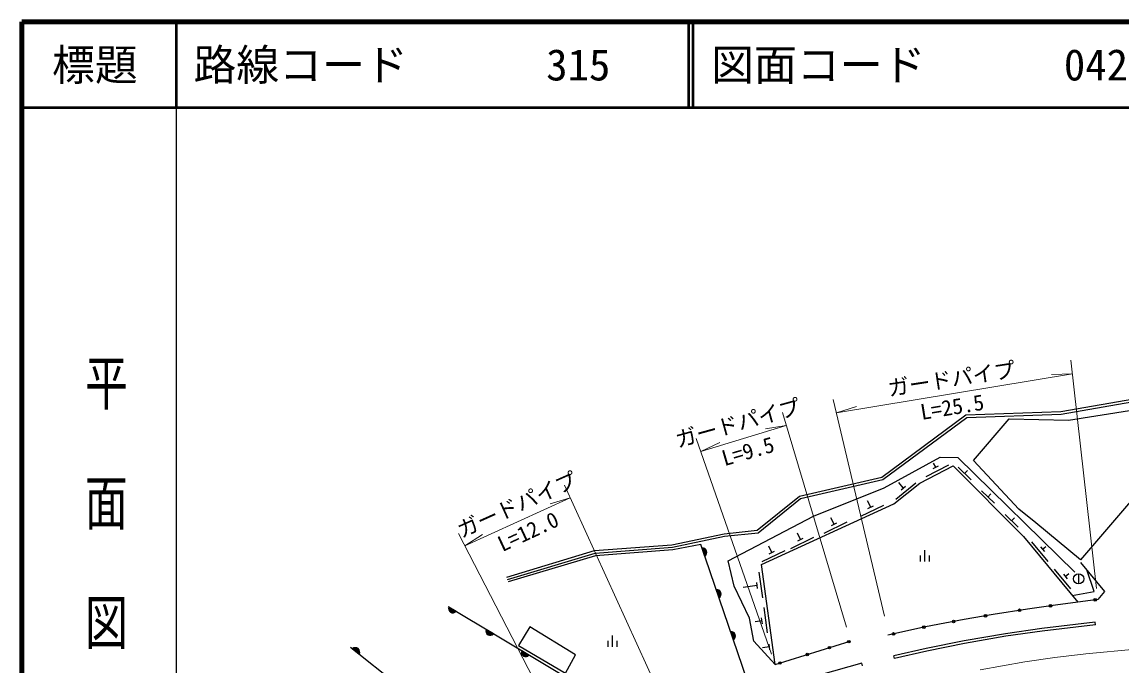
# Model space of a CAD drawing. Units: millimetres at full size, sheet at 1:1000; details may follow other scales. Extents: x 40000 to 680000, y 20000 to 380000.
# Drawn here: x 40000 to 168188, y 304920 to 380000 of the extents above; entities that cross this region are included whole.
import ezdxf
from ezdxf.enums import TextEntityAlignment as Align

# ---------------------------------------------------------------- set-up
doc = ezdxf.new("R2010")
doc.units = ezdxf.units.MM
doc.header["$LTSCALE"] = 1000
doc.linetypes.add('CHAIN', pattern=[18.5, 12, -1.5, 3.5, -1.5])
for name, color, linetype, lineweight in [('M-BGD', 7, 'Continuous', 25), ('M-BMK', 2, 'CHAIN', 13), ('M-STR-HTXT', 7, 'Continuous', 13), ('M-TTL', 2, 'Continuous', 140), ('M-TTL-BAND', 7, 'Continuous', 25), ('M-TTL-LINE', 7, 'Continuous', 50)]:
    doc.layers.add(name, color=color, linetype=linetype, lineweight=lineweight)
doc.layers.add('M-TTL-TXT', color=7, linetype='Continuous')
doc.styles.add('@ＭＳ ゴシック', font='')
doc.styles.add('ＭＳ ゴシック', font='')
doc.styles.get('@ＭＳ ゴシック').set_extended_font_data('@MS Gothic')
doc.styles.get('ＭＳ ゴシック').set_extended_font_data('MS Gothic')

msp = doc.modelspace()

# ---------------------------------------------------------------- hatches: boundary and pattern name
at = {"layer": 'M-BGD'}
for points in [[(119301, 318581, -0.82183), (119623, 317644)], [(120971, 313715, -0.82183), (121292, 312778)], [(90624, 311184, -0.82183), (89776, 311695)], [(94994, 308554, -0.82183), (94145, 309065)], [(122655, 308807, -0.82183), (122976, 307870)], [(78560, 306823, -0.82183), (79335, 306206)], [(99131, 306064, -0.82183), (98282, 306575)]]:
    msp.add_hatch(color=256, dxfattribs=at).paths.add_polyline_path(points)

# ---------------------------------------------------------------- linework, layer by layer
for p, q in [((145458, 326922), (148121, 328304)), ((146272, 327851), (146893, 328174)), ((146582, 328012), (146326, 328506)), ((149190, 328009), (150693, 326542)), ((149942, 327276), (150290, 327633)), ((141929, 324292), (144239, 326206)), ((142797, 325595), (142273, 326228)), ((142528, 325372), (143067, 325819)), ((151914, 325268), (153417, 323802)), ((152665, 324535), (153014, 324892)), ((137836, 322286), (140534, 323597)), ((138988, 323346), (138629, 324085)), ((138673, 323193), (139303, 323499)), ((134718, 321383), (134359, 322122)), ((154672, 322493), (156175, 321026)), ((155423, 321760), (155772, 322117)), ((133566, 320323), (136264, 321634)), ((134403, 321230), (135033, 321536)), ((129660, 318528), (132359, 319839)), ((130813, 319588), (130454, 320327)), ((130498, 319435), (131128, 319741)), ((157731, 319312), (159647, 317004)), ((119301, 318581), (119623, 317644)), ((126319, 316992), (129017, 318303)), ((127471, 318052), (127112, 318791)), ((127157, 317899), (127786, 318205)), ((145318, 317006), (145318, 318334)), ((158811, 318715), (159258, 318176)), ((159035, 318445), (159412, 318758)), ((144785, 317006), (144785, 317703)), ((145852, 317006), (145852, 317703)), ((126405, 312775), (125994, 315747)), ((160385, 316112), (162301, 313804)), ((161466, 315515), (161913, 314976)), ((161689, 315245), (162117, 315600)), ((163246, 315583), (163246, 314383)), ((125754, 314200), (124126, 313974)), ((125802, 313853), (125706, 314546)), ((120971, 313715), (121292, 312778)), ((90624, 311184), (89776, 311695)), ((126973, 308666), (126562, 311638)), ((126370, 309744), (126274, 310437)), ((94994, 308554), (94145, 309065)), ((126322, 310090), (125508, 309978)), ((165225, 309614), (165191, 309912)), ((108354, 307032), (108354, 307729)), ((108888, 307032), (108888, 308360)), ((109421, 307032), (109421, 307729)), ((122655, 308807), (122976, 307870)), ((127859, 304993), (136596, 307694)), ((78560, 306823), (79335, 306206)), ((99131, 306064), (98282, 306575)), ((127191, 307026), (126377, 306913)), ((127239, 306679), (127143, 307372)), ((138053, 304836), (137972, 305124)), ((141751, 305691), (141684, 305984))]:
    msp.add_line(p, q, dxfattribs=at)
for points in [[(96547, 315196), (106791, 318279), (115814, 318961), (121908, 320248), (125763, 320662), (130673, 324650), (140287, 326851), (150099, 334130), (161167, 334523), (174389, 336801), (185821, 330269), (197859, 320441)], [(96634, 314909), (106846, 317982), (115856, 318663), (121955, 319952), (125883, 320373), (130808, 324373), (140415, 326572), (150203, 333833), (161198, 334224), (174333, 336487), (185650, 330021), (197596, 320269)], [(127859, 304993), (125362, 307695), (124850, 310391), (123063, 314142), (122365, 317092), (132329, 322304), (140576, 325604), (147108, 329208), (149165, 329157), (162784, 315772)], [(127859, 304993), (126248, 316639), (141702, 323744), (144717, 326148), (148600, 328168), (156797, 319919), (163151, 312260)], [(124592, 303162), (119166, 318974), (115895, 318365), (106902, 317685), (96720, 314622)], [(163473, 316884), (166277, 313497), (165464, 312566), (160559, 311917), (157285, 311459), (153272, 310830), (149897, 310228), (145387, 309389), (140997, 308410)], [(162507, 313036), (165073, 313519), (164185, 316024)], [(78322, 307013), (83896, 302575), (91976, 296577), (94851, 295313), (103854, 294256), (108506, 296514), (107034, 301308), (89727, 311724)], [(165191, 309912), (158943, 309184), (154707, 308571), (149893, 307731), (145462, 306841), (141684, 305984)], [(165225, 309614), (158982, 308886), (154754, 308275), (149948, 307436), (145524, 306548), (141751, 305691)], [(137972, 305124), (133138, 303772), (128214, 302198)]]:
    msp.add_lwpolyline(points, dxfattribs=at)
for points in [[(171391, 326473), (163452, 317219), (158251, 321512), (156274, 323102), (150996, 328784), (155155, 333660), (162062, 333512), (173096, 335241), (183474, 326373), (178686, 320541)], [(97898, 307187), (103397, 303987), (104558, 306113), (99217, 309369)]]:
    msp.add_lwpolyline(points, close=True, dxfattribs=at)
for centre, radius in [((163246, 314983), 600), ((159954, 311833), 150), ((165164, 312526), 150), ((152374, 310670), 150), ((156357, 311313), 150), ((145184, 309344), 150), ((148667, 309999), 150), ((136433, 307644), 150), ((141641, 308553), 150), ((134177, 306946), 150), ((128407, 305163), 150), ((131599, 306149), 150)]:
    msp.add_circle(centre, radius, dxfattribs=at)
for centre, start, end in [((119369, 318081), 300.11038, 97.76857), ((121039, 313215), 300.11038, 97.76857), ((90250, 311523), 160.13021, 317.7884), ((94620, 308893), 160.13021, 317.7884), ((122723, 308307), 300.11038, 97.76857), ((78887, 306438), 332.64024, 130.29843), ((98757, 306403), 160.13021, 317.7884)]:
    msp.add_arc(centre, 505, start, end, dxfattribs=at)
at = {"layer": 'M-BMK'}
msp.add_lwpolyline([(151755, 304377), (156982, 305294), (160460, 305813), (164098, 306234), (169871, 306767)], dxfattribs=at)
at = {"layer": 'M-STR-HTXT'}
for p, q in [((162337, 340497), (165334, 313849)), ((134986, 334352), (162516, 338904)), ((162516, 338904), (160062, 338845)), ((140606, 310640), (134616, 335913)), ((134986, 334352), (137329, 335086)), ((128686, 334416), (136150, 309325)), ((119162, 329851), (129142, 332882)), ((129142, 332882), (126717, 332503)), ((127440, 306200), (118633, 331362)), ((119162, 329851), (121389, 330884)), ((103289, 325911), (114973, 300243)), ((91638, 318836), (103950, 324455)), ((103950, 324455), (101597, 323756)), ((103582, 295789), (90901, 320258)), ((91638, 318836), (93708, 320156))]:
    msp.add_line(p, q, dxfattribs=at)
at = {"layer": 'M-TTL'}
for p, q in [((40000, 380000), (40000, 20000)), ((680000, 380000), (40000, 380000))]:
    msp.add_line(p, q, dxfattribs=at)
at = {"layer": 'M-TTL-BAND'}
msp.add_line((58000, 370000), (58000, 20000), dxfattribs=at)
at = {"layer": 'M-TTL-LINE'}
for p, q in [((58000, 380000), (58000, 370000)), ((117750, 380000), (117750, 370000)), ((118250, 380000), (118250, 370000)), ((40000, 370000), (680000, 370000))]:
    msp.add_line(p, q, dxfattribs=at)

# ---------------------------------------------------------------- texts
at = {"layer": 'M-STR-HTXT', "style": 'ＭＳ ゴシック'}
for s, rotation, p in [('ガードパイプ', 8.655, (148631, 336893)), ('ガードパイプ', 15.554, (123881, 331766)), ('L=25.5', 9.338, (148730, 333600)), ('L=9.5', 16.237, (125085, 328477)), ('ガードパイプ', 24.238, (98333, 322301)), ('L=12.0', 24.921, (99650, 319175))]:
    msp.add_text(s, height=1833, rotation=rotation, dxfattribs=at).set_placement(p, align=Align.BOTTOM_CENTER)
at = {"layer": 'M-TTL-BAND', "style": '@ＭＳ ゴシック', "width": 1.4}
msp.add_text('平  面  図', height=3666, rotation=270, dxfattribs=at).set_placement((49777, 306475), align=Align.MIDDLE_RIGHT)
at = {"layer": 'M-TTL-TXT', "style": 'ＭＳ ゴシック'}
msp.add_text('標題', height=3666, dxfattribs=at).set_placement((48500, 375000), align=Align.MIDDLE_CENTER)
for s, p in [('路線コード', (60000, 375000)), ('図面コード', (120380, 375000)), ('315', (101142, 375000)), ('042-00', (161521, 375000))]:
    msp.add_text(s, height=3666, dxfattribs=at).set_placement(p, align=Align.MIDDLE_LEFT)

doc.saveas('drawing.dxf')
